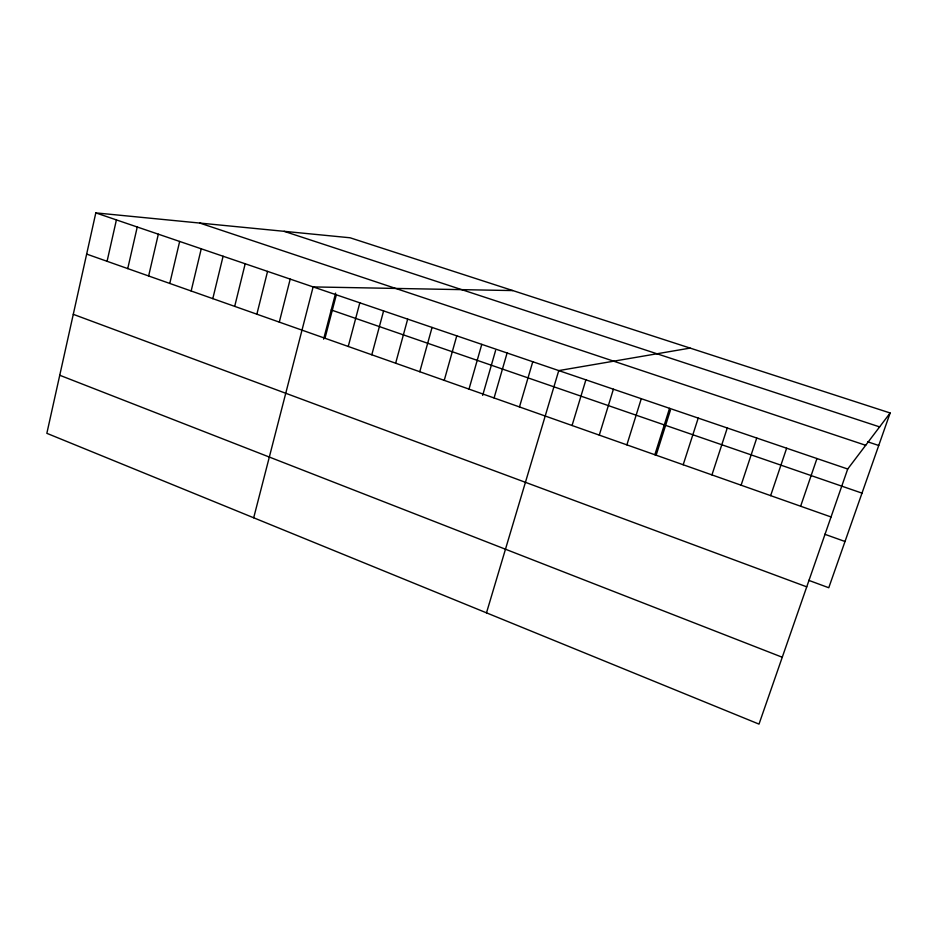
<?xml version="1.0" encoding="UTF-8"?>
<svg xmlns="http://www.w3.org/2000/svg" width="937" height="937" viewBox="0 0 937 937"><rect width="100%" height="100%" fill="white"/><g stroke="black" fill="none" stroke-linecap="round" stroke-linejoin="round"><path stroke-width="1.41" d="M95.808 212.886L46.85 433.327L759.005 724.114L847.716 469.015L890.15 412.983L350.075 237.775L95.808 212.886L847.716 469.015M107.076 261.294L116.411 219.914M127.737 268.591L137.247 227.012M148.632 275.97L158.33 234.191M169.773 283.431L179.658 241.453M191.16 290.985L201.244 248.809M212.804 298.634L223.088 256.246M234.695 306.364L245.189 263.777M256.867 314.2L267.56 271.402M279.296 322.117L290.201 279.109M253.693 517.786L313.122 286.921L512.832 290.575M323.616 339.147L335.633 293.105M324.987 338.245L336.324 294.827M348.248 346.467L359.82 302.827M371.802 354.783L383.596 310.92M395.648 363.205L407.677 319.13M419.788 371.731L432.062 327.435M444.243 380.363L456.764 335.844M469.004 389.113L481.77 344.371M482.672 395.379L495.591 350.497M494.08 397.967L507.104 352.991M519.473 406.939L532.766 361.741M486.49 612.845L558.757 370.595L690.124 348.095M572.062 425.503L585.894 379.836M599.282 435.119L613.395 389.206M626.876 444.864L641.283 398.705M654.846 454.738L669.557 408.333M656.123 455.253L670.447 410.113M683.19 464.752L698.217 418.101M711.944 474.907L727.276 427.998M741.097 485.202L756.745 438.036M770.647 495.638L786.635 448.214M800.631 506.226L816.959 458.544M890.15 412.983L828.765 587.745L808.736 580.343M284.11 231.322L879.62 426.897M867.685 441.807L878.73 445.485M199.839 223.076L865.683 445.286M331.229 309.971L861.993 493.131M86.661 254.091L831.037 516.966M824.759 534.254L845.01 541.492M73.285 314.328L806.745 586.843M59.745 375.257L782.254 657.247"/></g></svg>
